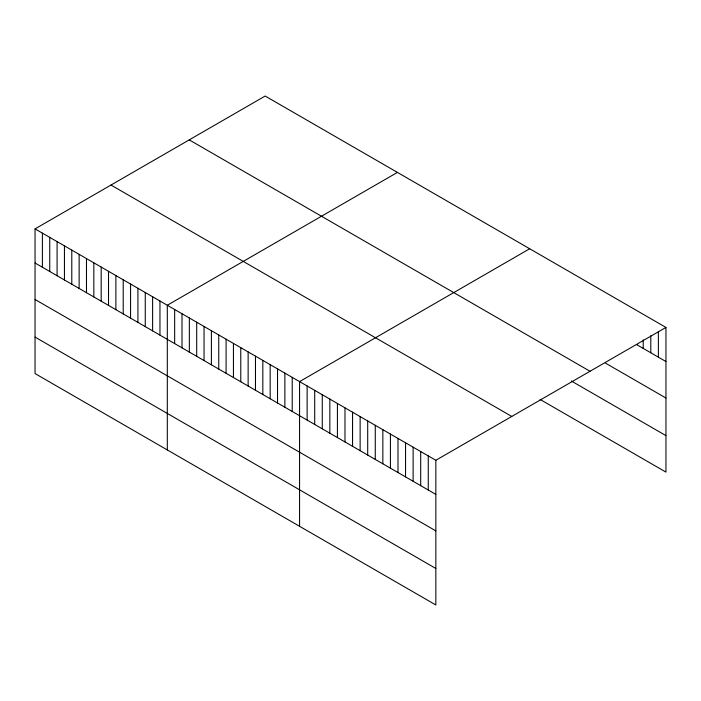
<?xml version="1.0" encoding="UTF-8"?>
<svg xmlns="http://www.w3.org/2000/svg" width="701" height="701" viewBox="0 0 701 701"><rect width="100%" height="100%" fill="white"/><g stroke="black" fill="none" stroke-linecap="round" stroke-linejoin="round"><path stroke-width="1.05" d="M35.05 228.894L435.838 460.285L435.838 604.963L35.05 373.572L35.05 228.894L265.162 96.037L665.95 327.428L665.95 472.106L540.094 399.447M397.423 172.393L167.311 305.25L167.311 449.928M529.684 248.759L299.564 381.607L299.564 526.293M435.838 460.285L665.95 327.428M636.613 344.594L665.95 361.532M605.384 363.057L665.95 398.019M189.226 139.876L590.014 371.267M571.324 380.985L665.95 435.619M110.986 185.046L511.774 416.438M35.05 262.998L435.838 494.389M35.05 299.485L435.838 530.876M35.05 337.085L435.838 568.476M658.379 331.582L658.379 357.16M650.808 335.735L650.808 352.787M643.238 339.897L643.238 348.423M428.267 455.913L428.267 490.017M420.696 451.54L420.696 485.644M413.126 447.168L413.126 481.272M405.555 442.804L405.555 476.908M397.984 438.432L397.984 472.535M390.413 434.059L390.413 468.163M382.842 429.687L382.842 463.79M375.272 425.314L375.272 459.418M367.701 420.95L367.701 455.054M360.13 416.578L360.13 450.682M352.559 412.206L352.559 446.309M344.988 407.833L344.988 441.937M337.418 403.461L337.418 437.573M329.847 399.097L329.847 433.2M322.276 394.724L322.276 428.828M314.705 390.352L314.705 424.455M307.134 385.979L307.134 420.083M292.221 377.366L292.221 411.469M284.869 373.125L284.869 407.228M277.526 368.884L277.526 402.987M270.174 364.643L270.174 398.746M262.831 360.402L262.831 394.505M255.479 356.161L255.479 390.264M248.136 351.911L248.136 386.023M240.785 347.67L240.785 381.773M233.442 343.429L233.442 377.532M226.09 339.188L226.09 373.291M218.747 334.947L218.747 369.05M211.395 330.706L211.395 364.809M204.044 326.464L204.044 360.568M196.701 322.223L196.701 356.327M189.349 317.974L189.349 352.086M182.006 313.733L182.006 347.836M174.654 309.491L174.654 343.595M159.959 301.009L159.959 335.113M152.616 296.768L152.616 330.872M145.265 292.527L145.265 326.631M137.922 288.286L137.922 322.39M130.57 284.036L130.57 318.149M123.218 279.795L123.218 313.899M115.875 275.554L115.875 309.658M108.524 271.313L108.524 305.417M101.181 267.072L101.181 301.176M93.829 262.831L93.829 296.935M86.486 258.59L86.486 292.694M79.134 254.349L79.134 288.453M71.791 250.099L71.791 284.212M64.439 245.858L64.439 279.962M57.096 241.617L57.096 275.721M49.745 237.376L49.745 271.48M42.402 233.135L42.402 267.239"/></g></svg>
